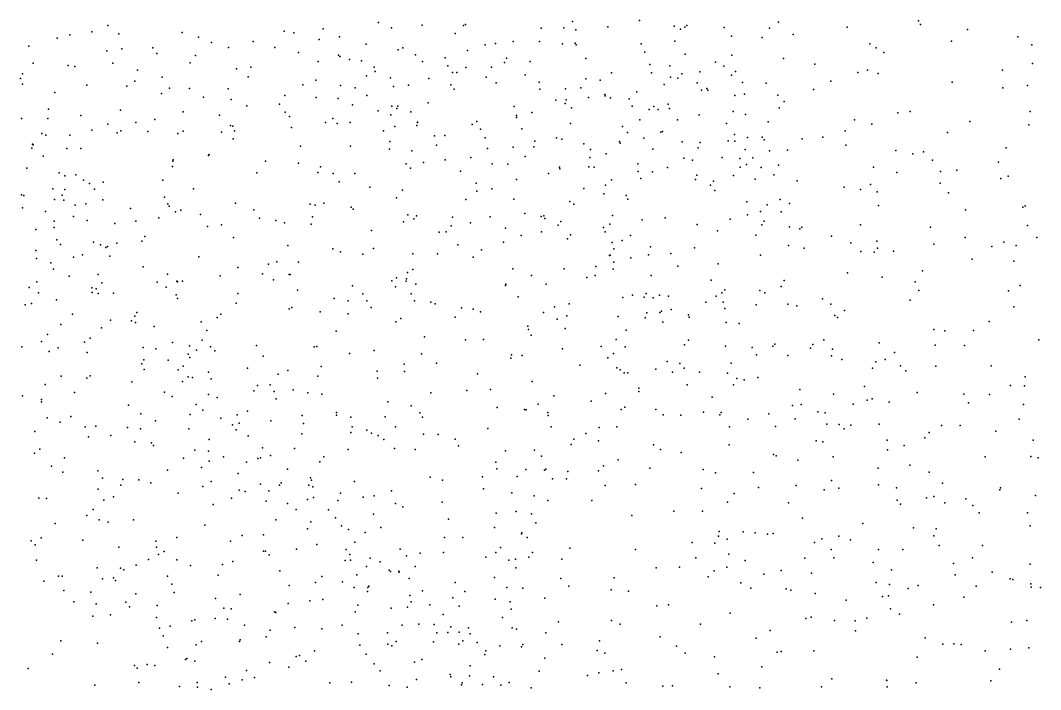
# Model space of a CAD drawing. Header units: metres. Extents: x -25 to 25, y -27.7 to 27.8.
# Drawn here: x -0.19 to 2.451, y 15.623 to 17.355 of the extents above; entities that cross this region are included whole.
import ezdxf

# ---------------------------------------------------------------- set-up
doc = ezdxf.new("R2010")
doc.units = ezdxf.units.M

msp = doc.modelspace()

# ---------------------------------------------------------------- linework, layer by layer
for p in [(1.2396, 17.3523, 9.2659), (1.4124, 17.3554, 3.1558), (2.1353, 17.354, 13.0928), (-0.0052, 17.3256, 0.7323), (0.0364, 17.3424, -10.7358), (0.4926, 17.3277, -13.8007), (0.5936, 17.3336, 11.4173), (0.7369, 17.3503, 10.542), (0.7706, 17.3364, 5.7348), (0.8501, 17.3429, -11.0757), (0.9572, 17.3419, -11.3744), (0.9625, 17.3451, -17.6692), (1.1579, 17.335, -21.8609), (1.2169, 17.3363, -17.4649), (1.2475, 17.3313, 17.4035), (1.3303, 17.339, -13.3443), (1.5026, 17.3402, 2.0663), (1.5187, 17.3324, 9.9648), (1.53, 17.3377, 10.4499), (1.5352, 17.3426, 12.569), (1.6315, 17.337, -12.6084), (1.7493, 17.3354, 16.018), (1.7721, 17.3506, 1.0228), (1.9504, 17.3377, 7.9071), (2.14, 17.3444, 7.0806), (2.2614, 17.3318, 3.5939), (-0.0947, 17.3096, 13.9208), (-0.0622, 17.3182, -13.9684), (0.065, 17.3203, -19.0748), (0.2291, 17.3239, 21.1232), (0.2709, 17.3123, 2.6852), (0.4122, 17.3006, -18.5414), (0.518, 17.3234, 17.6635), (0.5834, 17.3057, 11.132), (0.6357, 17.3129, 10.786), (0.9353, 17.3215, 17.5941), (1.0857, 17.3006, 1.8146), (1.154, 17.3011, 18.9734), (1.5039, 17.3013, 8.4205), (1.6512, 17.3142, 15.6668), (1.7303, 17.3113, -22.1151), (1.8109, 17.3188, 12.9125), (2.2202, 17.3018, -22.5543), (2.3917, 17.3133, -22.7728), (-0.1679, 17.2885, 13.6207), (0.0336, 17.2765, 14.4968), (0.0724, 17.2822, 14.8971), (0.153, 17.2847, 1.9144), (0.3051, 17.2985, 17.9047), (0.3485, 17.2853, 0.6617), (0.4686, 17.2851, 2.6827), (0.5296, 17.2724, 5.4894), (0.705, 17.2937, -10.8714), (0.7879, 17.2788, 15.1396), (0.8003, 17.2842, 18.5872), (0.9678, 17.2775, 18.7603), (1.0135, 17.292, 10.5212), (1.0398, 17.2958, 6.4603), (1.2133, 17.2951, 19.7708), (1.2464, 17.2963, 3.0201), (1.2485, 17.2922, 1.8965), (1.4173, 17.2949, 6.8909), (1.4265, 17.2733, 9.7725), (2.009, 17.2947, 3.4548), (2.0257, 17.2842, 1.2952), (2.0448, 17.2722, 1.7221), (2.4279, 17.2921, 3.6785), (0.1632, 17.2694, -13.9836), (0.2629, 17.2649, 14.9269), (0.5808, 17.2488, 0.7632), (0.6335, 17.2657, 15.058), (0.637, 17.2618, -18.027), (0.6617, 17.2542, 5.5804), (0.6932, 17.251, 1.7159), (0.8328, 17.2667, 11.922), (0.8507, 17.2493, 1.6353), (0.9098, 17.2585, 1.0069), (1.0633, 17.2466, -11.1043), (1.068, 17.2579, 15.2634), (1.13, 17.2493, 1.1518), (1.274, 17.2567, 12.2861), (1.5308, 17.2677, -13.1155), (1.6095, 17.2475, -12.8469), (1.6517, 17.2658, 1.9843), (1.7858, 17.2571, 3.3), (-0.1571, 17.2448, -14.148), (-0.0666, 17.2386, 0.8829), (-0.0495, 17.2358, -21.0101), (0.0493, 17.2448, 5.368), (0.1127, 17.2267, 0.7683), (0.2497, 17.2456, 5.3971), (0.369, 17.2297, -13.9448), (0.4061, 17.2347, 1.8265), (0.7261, 17.2344, 2.7175), (0.7288, 17.2228, 20.8961), (0.9165, 17.2374, -21.6024), (0.9287, 17.2204, 2.7738), (0.94, 17.2209, 6.3118), (0.9628, 17.2335, -13.6669), (1.0298, 17.2341, 12.1025), (1.3405, 17.2201, 8.6697), (1.4394, 17.2411, 1.1192), (1.4437, 17.2197, 12.4234), (1.4916, 17.2382, -16.9097), (1.5685, 17.2221, 8.2076), (1.6312, 17.2367, 10.136), (1.6613, 17.2231, 12.7275), (1.8664, 17.2421, 1.2099), (1.9779, 17.2203, 1.5852), (2.0028, 17.2268, 7.7874), (2.3527, 17.2264, 7.7106), (2.4297, 17.2437, 13.1926), (-0.19, 17.205, 2.7894), (-0.1849, 17.2174, -19.4317), (0.1065, 17.198, 14.6228), (0.177, 17.2082, -18.9134), (0.3996, 17.209, -18.7403), (0.575, 17.2005, 18.3438), (0.7059, 17.2121, 10.9321), (0.7681, 17.2071, 0.9739), (0.8674, 17.2051, 6.1399), (1.0157, 17.2086, 1.2576), (1.0416, 17.1939, 10.668), (1.1171, 17.2143, 6.6163), (1.1526, 17.1952, 2.7639), (1.2735, 17.2043, 19.6138), (1.3106, 17.2008, 9.5476), (1.4926, 17.2086, 1.8739), (1.5118, 17.2056, 3.0254), (1.5222, 17.2175, -12.04), (1.5616, 17.1941, 16.6602), (1.6512, 17.214, 10.3457), (1.6795, 17.1947, 8.0034), (1.9081, 17.1984, 12.9935), (2.0307, 17.2177, 7.1646), (2.2223, 17.1957, 7.1397), (-0.1842, 17.1902, 21.4454), (-0.1011, 17.1687, 1.6508), (-0.0183, 17.1879, -14.3209), (0.0858, 17.1852, 21.3053), (0.1963, 17.1802, 1.7893), (0.2477, 17.1789, -14.2766), (0.3482, 17.1786, 0.7916), (0.541, 17.1885, 1.7132), (0.6385, 17.1868, 17.4806), (0.6765, 17.1812, 18.4656), (0.7755, 17.1845, 11.7123), (0.8148, 17.1875, 10.8131), (0.9244, 17.1889, 20.6921), (0.9331, 17.1773, 17.4323), (1.1549, 17.1775, 1.4606), (1.2213, 17.1779, 10.6677), (1.2604, 17.1809, 9.4019), (1.4059, 17.1708, -11.7443), (1.4762, 17.1893, 16.8002), (1.5732, 17.1745, 12.5766), (1.5874, 17.1788, 15.5345), (1.5892, 17.1745, 1.216), (1.7408, 17.1928, 3.1601), (1.8635, 17.1767, 1.7399), (2.3529, 17.1809, -16.6312), (2.417, 17.1867, -22.9988), (0.1752, 17.166, 17.899), (0.2839, 17.1567, 17.544), (0.3559, 17.1508, 14.6571), (0.4945, 17.1614, 14.7555), (0.5755, 17.1556, 21.0671), (0.633, 17.1536, -21.3026), (0.7064, 17.1608, 1.5442), (0.8655, 17.1419, 18.6915), (1.1965, 17.149, 20.0032), (1.2224, 17.1494, -13.6546), (1.2809, 17.1558, 19.3521), (1.3227, 17.1634, 2.6472), (1.3239, 17.1605, 1.6751), (1.338, 17.1553, 16.965), (1.3862, 17.1528, 6.945), (1.6593, 17.1613, 7.1117), (1.6845, 17.1646, 16.3784), (1.7706, 17.1622, 15.8912), (1.7872, 17.1457, -16.6271), (-0.1169, 17.1256, 1.4715), (0.069, 17.1227, 0.981), (0.2311, 17.1187, 21.2576), (0.3964, 17.1341, 21.1746), (0.4807, 17.1382, -14.3703), (0.495, 17.1177, -14.6447), (0.6701, 17.1372, 14.8621), (0.7365, 17.1216, 1.3135), (0.7711, 17.1336, 11.088), (0.7842, 17.1273, 17.4025), (0.7872, 17.133, 5.7714), (0.8203, 17.1183, -13.7975), (1.0886, 17.1327, -17.4303), (1.1341, 17.1173, 20.3238), (1.2199, 17.1399, -17.1081), (1.2363, 17.1294, 9.0644), (1.3939, 17.133, 1.3556), (1.4378, 17.1246, -11.5264), (1.4499, 17.1329, 10.6534), (1.4613, 17.1246, 8.301), (1.4873, 17.1388, -22.2536), (1.4906, 17.1272, 1.7144), (1.6549, 17.1196, -11.7202), (1.7742, 17.1294, 16.057), (2.0816, 17.1159, 3.2719), (2.1131, 17.1194, 13.1277), (2.4243, 17.1194, 3.4986), (-0.1874, 17.1017, 10.4382), (-0.1189, 17.1018, -14.4911), (-0.0334, 17.1093, 5.318), (0.1091, 17.0912, -14.686), (0.1581, 17.0991, 5.3482), (0.3252, 17.1104, 2.6227), (0.5067, 17.1066, 17.3922), (0.5994, 17.0912, 1.1272), (0.619, 17.1017, -18.4334), (0.6298, 17.0884, 14.6997), (0.664, 17.0913, -18.2208), (0.7686, 17.1107, 11.3738), (0.8376, 17.0911, -14.5904), (0.8381, 17.092, -22.0131), (0.9914, 17.0935, 15.1277), (1.0942, 17.1044, 10.8104), (1.0945, 17.1089, -22.1945), (1.2342, 17.0881, -13.9036), (1.4136, 17.0978, -13.7481), (1.5112, 17.0984, 1.5085), (1.5674, 17.111, 2.6147), (1.6381, 17.0881, 10.0918), (1.6872, 17.1114, -11.9508), (1.7455, 17.0932, 2.895), (1.9689, 17.0982, 3.166), (2.2679, 17.0937, 3.3598), (-0.1341, 17.0628, 13.4886), (-0.0055, 17.0714, 13.9312), (0.036, 17.087, 1.526), (0.0607, 17.064, 14.1121), (0.0696, 17.0692, 17.7896), (0.1402, 17.0677, 18.043), (0.2174, 17.0624, 1.0873), (0.2315, 17.0683, -21.1603), (0.3308, 17.0657, -10.6246), (0.3537, 17.0833, 0.9916), (0.3599, 17.0813, 14.515), (0.3642, 17.0695, -14.8394), (0.512, 17.078, 1.4087), (0.7503, 17.0694, -21.8119), (0.7791, 17.0808, -14.8228), (0.836, 17.0832, 14.9602), (0.9796, 17.0858, 2.5699), (1.0009, 17.0742, 17.2098), (1.1083, 17.0751, -14.4968), (1.3683, 17.081, -14.6367), (1.3814, 17.0654, -11.1581), (1.4683, 17.0664, 12.3618), (1.4726, 17.0675, 9.8454), (1.9449, 17.0696, 7.693), (2.0144, 17.0865, -16.5462), (2.2096, 17.065, 7.2366), (2.4202, 17.085, 7.0852), (-0.1584, 17.0352, 21.4903), (-0.1239, 17.0584, 2.7103), (-0.0618, 17.058, 13.7848), (0.3608, 17.0488, 1.2352), (0.7666, 17.0423, 14.7655), (0.8819, 17.0568, 11.681), (0.9091, 17.0571, -14.2071), (1.0135, 17.0515, 20.6952), (1.1414, 17.0428, 6.7386), (1.1979, 17.0511, -14.3024), (1.212, 17.0483, 15.2659), (1.2683, 17.0363, 8.8847), (1.3612, 17.0415, 2.408), (1.3623, 17.0377, 16.8106), (1.4237, 17.0504, -14.0586), (1.5227, 17.0409, 8.062), (1.5693, 17.0397, -13.5961), (1.6418, 17.0435, 10.4919), (1.6584, 17.06, -11.3515), (1.6595, 17.0425, 12.684), (1.6925, 17.052, -12.319), (1.7303, 17.0533, 2.7202), (1.7355, 17.0459, 15.7315), (1.8341, 17.0484, -12.1018), (1.8874, 17.0535, -11.3825), (-0.1607, 17.0246, 10.0985), (-0.1567, 17.033, 10.5981), (-0.0699, 17.0238, -19.1453), (-0.0333, 17.0237, -21.2138), (0.2985, 17.0085, 14.3522), (0.5353, 17.0298, 5.3705), (0.6643, 17.0298, 2.596), (0.7652, 17.0223, 5.5934), (0.8235, 17.0175, 2.541), (0.8868, 17.0322, 6.3169), (1.0192, 17.0241, 6.5593), (1.0852, 17.0276, -15.0718), (1.1394, 17.0279, -10.7919), (1.2855, 17.0214, 10.8531), (1.326, 17.0104, 8.6459), (1.4472, 17.0219, -14.978), (1.5648, 17.0252, 16.5646), (1.6858, 17.021, -22.3208), (1.7495, 17.0179, 12.8071), (1.7961, 17.0199, 7.7484), (1.9472, 17.0322, 13.0237), (2.0762, 17.0185, 7.6005), (2.1201, 17.0096, -11.812), (2.148, 17.0152, 3.1718), (2.362, 17.0259, 7.5912), (-0.1313, 17.004, 11.8731), (0.2046, 16.9909, -24.896), (0.2053, 16.9946, -24.6166), (0.297, 17.0061, 17.3455), (0.4446, 16.9913, 2.6056), (0.5299, 16.9856, 14.3818), (0.8084, 16.9845, 18.7034), (0.8532, 16.9879, 17.1635), (0.9093, 16.9947, 11.4415), (0.9764, 17.0002, 11.1585), (1.0311, 16.9837, 18.9508), (1.0719, 16.9831, 11.8673), (1.1165, 17.0029, 2.3826), (1.2844, 17.0001, 19.9061), (1.4083, 16.9845, 9.6737), (1.5276, 16.9987, 2.3726), (1.55, 16.994, -14.289), (1.6271, 17.0003, 7.2041), (1.672, 16.9979, -14.6877), (1.6893, 16.9824, 16.338), (1.7061, 17, 10.3542), (2.1708, 16.9938, -11.5233), (2.342, 16.9881, -23.1169), (-0.1733, 16.9733, 11.2792), (-0.0895, 16.9605, -24.8949), (-0.0465, 16.9558, 17.8646), (0.2035, 16.9775, 21.3139), (0.4219, 16.961, -18.7647), (0.5799, 16.9618, -18.0395), (0.5866, 16.9761, 17.2173), (0.6195, 16.959, 18.5137), (0.676, 16.9593, -15.2536), (0.8198, 16.9729, 6.1215), (0.9491, 16.965, 20.8315), (1.1773, 16.9595, 20.3828), (1.2054, 16.9755, 12.0056), (1.2067, 16.9709, 19.2704), (1.2814, 16.9764, 9.308), (1.295, 16.9757, 19.6764), (1.4093, 16.9642, 8.2994), (1.4465, 16.9632, 10.7904), (1.4848, 16.9748, 15.4265), (1.6731, 16.9756, -13.8959), (1.7277, 16.9744, 2.4849), (1.7605, 16.9556, 15.8846), (1.7727, 16.9803, -11.1567), (2.0183, 16.9754, -11.0576), (2.0791, 16.9616, 13.1261), (2.1917, 16.9643, -22.9534), (2.2338, 16.9677, -10.9098), (-0.0746, 16.9533, 10.3924), (-0.0267, 16.942, 11.7445), (-0.0107, 16.9332, 11.5901), (0.0241, 16.9368, 18.097), (0.1788, 16.9422, -15.0407), (0.6352, 16.9371, -17.6675), (0.9895, 16.9337, 11.5759), (1.0944, 16.9435, -17.052), (1.3245, 16.9292, -10.8442), (1.3405, 16.9425, 2.2684), (1.4163, 16.9465, -22.3699), (1.5574, 16.9436, -16.5864), (1.5611, 16.9549, 10.6695), (1.5965, 16.9291, -13.1508), (1.6045, 16.9392, 15.5596), (1.656, 16.9535, -12.6015), (1.7117, 16.9441, -14.4741), (1.8204, 16.9402, 7.314), (2.0105, 16.9309, -12.1849), (2.1907, 16.9338, 7.3486), (2.3479, 16.9462, -16.4947), (2.3669, 16.9522, 13.2553), (-0.1872, 16.904, 13.2013), (-0.1061, 16.9196, -24.5096), (-0.0822, 16.9029, 5.188), (-0.075, 16.9178, 17.6192), (0.0021, 16.9185, 2.6657), (0.2581, 16.9193, 18.2546), (0.7144, 16.924, -22.2102), (0.7993, 16.9156, 14.4767), (0.9919, 16.9136, -17.2819), (1.0305, 16.9197, 15.0416), (1.2689, 16.9204, 16.8564), (1.3203, 16.9068, 6.9749), (1.3783, 16.9024, 16.7388), (1.6074, 16.9154, -11.039), (1.9429, 16.9235, 2.704), (1.9852, 16.9175, -10.8022), (2.0278, 16.9114, 2.854), (2.2125, 16.909, -10.6281), (-0.1811, 16.9021, 12.1046), (-0.102, 16.8916, 10.7143), (-0.0779, 16.8897, 13.7146), (-0.0481, 16.877, -10.2601), (-0.0204, 16.8806, 11.9309), (0.0233, 16.8905, 17.3885), (0.1829, 16.8975, -25.0895), (0.1918, 16.8803, -24.3613), (0.367, 16.8825, 17.2024), (0.5605, 16.8794, 5.3008), (0.5733, 16.8771, 21.1783), (0.5959, 16.8823, 2.5245), (0.7833, 16.8959, 2.4357), (0.9634, 16.8917, -22.3846), (1.087, 16.8926, 2.2483), (1.2326, 16.8866, 11.0813), (1.2423, 16.8799, 19.4298), (1.3823, 16.8926, 10.9213), (1.6905, 16.8854, 10.5412), (1.7433, 16.8777, 16.1043), (1.7767, 16.8921, -16.4775), (1.8014, 16.8815, -12.4389), (2.0316, 16.8766, 7.5141), (-0.1848, 16.8706, 21.5177), (-0.1247, 16.8611, 13.4439), (0.0947, 16.8681, 5.2253), (0.1955, 16.8743, -15.2646), (0.2119, 16.8602, 17.2538), (0.2256, 16.8639, -10.2671), (0.2765, 16.8527, -17.668), (0.4147, 16.865, 14.2188), (0.6664, 16.8719, -10.4423), (0.6712, 16.8671, 14.3029), (0.8127, 16.8525, 18.7916), (0.8357, 16.8498, -23.4452), (1.1156, 16.8552, 11.4369), (1.1646, 16.8498, -23.6267), (1.3431, 16.8507, 15.3323), (1.6923, 16.8522, 15.739), (1.7261, 16.8603, 12.6914), (1.7798, 16.8599, -14.1131), (2.2567, 16.8652, 7.535), (2.4049, 16.8717, -11.477), (2.4107, 16.8755, 7.2294), (-0.1027, 16.8361, 18.1048), (-0.0529, 16.8481, 11.2465), (-0.0173, 16.8373, 13.8528), (0.0542, 16.8298, -9.9111), (0.1089, 16.8353, -21.2772), (0.1686, 16.8447, 14.1148), (0.3304, 16.8259, 5.2403), (0.4289, 16.8438, -10.3573), (0.4713, 16.8376, -17.4297), (0.4935, 16.8318, -24.991), (0.5629, 16.8279, -24.5276), (0.5658, 16.8471, -15.5435), (0.8015, 16.8338, 21.0171), (0.8281, 16.8419, 6.215), (0.9248, 16.8238, -15.5133), (0.9283, 16.8457, 17.0198), (0.9749, 16.8317, 14.6448), (1.026, 16.8473, 14.8504), (1.1581, 16.8481, 20.515), (1.1672, 16.8429, 11.7046), (1.2023, 16.8255, 2.1315), (1.2094, 16.8348, 11.2361), (1.336, 16.8279, 9.2847), (1.4196, 16.8392, 9.5887), (1.4793, 16.8447, 12.1489), (1.5619, 16.8267, 9.8891), (1.6472, 16.841, 12.4431), (1.7295, 16.8258, -13.3931), (1.7351, 16.8353, -10.6975), (1.9851, 16.8259, 2.5207), (2.4171, 16.8244, -10.4906), (-0.1503, 16.8138, 9.8807), (-0.1024, 16.8196, 11.0641), (0.2944, 16.8216, -18.0504), (0.7187, 16.8112, 5.3333), (0.8939, 16.8074, 6.3751), (0.9125, 16.808, -10.4901), (1.0662, 16.818, 16.9349), (1.1064, 16.7984, -23.9252), (1.1586, 16.8079, 19.2753), (1.2341, 16.7999, -16.7896), (1.3193, 16.8197, 20.0975), (1.3241, 16.808, 8.6763), (1.3893, 16.7984, 9.4383), (1.6147, 16.8107, 16.3691), (1.7142, 16.7997, 7.3395), (1.8011, 16.8214, -15.1479), (1.8277, 16.816, 12.8313), (1.8328, 16.8201, 7.4657), (2.1657, 16.82, 2.7976), (-0.0956, 16.7877, -15.2348), (-0.0859, 16.7754, -25.2182), (-0.0006, 16.7812, 10.6109), (0.0177, 16.7745, 21.413), (0.0597, 16.7788, 13.9991), (0.1247, 16.7839, 11.6652), (0.1325, 16.7962, 18.3103), (0.3619, 16.7937, -10.0458), (0.5021, 16.7724, -24.2903), (0.9423, 16.7748, 18.9929), (1.0602, 16.7811, 19.1197), (1.226, 16.7898, 6.9027), (1.3415, 16.7809, 9.0263), (1.3675, 16.7854, 11.9314), (1.7984, 16.7729, 2.2489), (1.9094, 16.7967, -10.4664), (1.9594, 16.7794, 2.3393), (2.0267, 16.7839, -14.8758), (2.175, 16.7759, -10.3438), (2.2556, 16.7935, 2.6714), (2.3557, 16.7814, 2.3611), (2.3877, 16.7725, -11.9599), (2.4415, 16.793, -11.7501), (-0.1502, 16.7596, 12.2203), (-0.029, 16.7488, 10.8498), (0.0314, 16.7679, 10.4458), (0.0351, 16.7702, 5.1202), (0.0414, 16.7452, 10.2652), (0.6186, 16.7637, -23.7183), (0.639, 16.7567, -18.5519), (0.6962, 16.7499, 18.7588), (0.7242, 16.765, -17.2287), (0.8257, 16.7515, 2.2518), (0.89, 16.7515, 14.3595), (1.0039, 16.7615, 6.5808), (1.3349, 16.7468, 11.1625), (1.3366, 16.7478, -23.4113), (1.346, 16.7637, 19.9462), (1.436, 16.7489, -10.6787), (1.441, 16.7691, 2.0899), (1.4937, 16.7516, 16.5406), (1.5549, 16.7663, 15.5818), (1.7257, 16.7474, 10.0496), (1.8388, 16.7657, 10.299), (1.9855, 16.7576, 13.0073), (2.02, 16.7551, -22.679), (2.0284, 16.7656, -14.6556), (2.0702, 16.7583, -12.3955), (2.3245, 16.7702, 13.2539), (-0.148, 16.7388, 2.8056), (-0.1108, 16.7282, 17.2612), (-0.0525, 16.7428, -9.691), (0.1282, 16.7178, 11.391), (0.2721, 16.7431, 21.2823), (0.4526, 16.7244, -21.2499), (0.4734, 16.7308, -21.9946), (0.5303, 16.7292, -21.6255), (0.9821, 16.7426, 14.4972), (1.2993, 16.7184, 20.2145), (1.3461, 16.7298, 19.7435), (1.3902, 16.7406, 8.1504), (1.512, 16.7189, 7.8921), (1.6164, 16.7249, 12.1969), (2.2742, 16.7376, -16.4435), (2.3819, 16.7322, 2.1123), (-0.104, 16.7114, 13.6895), (-0.0638, 16.6934, -24.194), (0.0117, 16.6977, -17.9959), (0.1908, 16.6986, -17.3312), (0.3275, 16.6946, 18.5041), (0.373, 16.716, -15.6835), (0.4368, 16.6996, 2.524), (0.5056, 16.6975, -24.0743), (0.5087, 16.6974, 5.1496), (0.812, 16.7028, -23.1316), (0.8255, 16.7104, 5.4103), (1.085, 16.712, 14.7517), (1.1331, 16.6949, 6.7822), (1.2173, 16.7124, -23.1717), (1.2983, 16.6952, 15.3542), (1.3441, 16.7118, 8.3001), (1.443, 16.695, -23.6694), (1.9514, 16.7023, -13.8236), (2.1454, 16.7075, 13.1395), (-0.1478, 16.6784, 13.3985), (0.0206, 16.676, 11.0321), (0.1638, 16.6777, 18.4607), (0.2147, 16.6807, 2.6412), (0.2169, 16.6789, 17.1006), (0.2292, 16.6806, -24.1277), (0.4656, 16.6836, -18.4411), (0.6694, 16.6683, 21.1063), (0.7719, 16.6811, -10.3071), (0.7812, 16.6657, -24.7046), (0.7835, 16.6886, -24.3558), (0.8083, 16.68, 5.9054), (0.8092, 16.6864, 14.2271), (0.8339, 16.6726, 20.9712), (1.0662, 16.6693, 16.8938), (1.0664, 16.6727, 2.0304), (1.1712, 16.6729, 20.4951), (1.276, 16.6898, 19.4822), (1.5986, 16.6828, 16.2647), (1.7794, 16.6666, 2.1141), (1.7868, 16.6819, -16.4455), (2.0405, 16.6905, -16.4201), (2.1266, 16.679, 2.141), (2.3978, 16.6689, 7.3203), (-0.1672, 16.6639, 9.6498), (-0.1433, 16.65, 21.4666), (-0.0048, 16.6631, -21.3604), (-0.0042, 16.6508, 17.1129), (0.006, 16.6606, 12.1279), (0.0117, 16.6487, 9.8744), (0.0511, 16.6497, 10.759), (0.1871, 16.6645, 11.8083), (0.2133, 16.6454, 14.0331), (0.3725, 16.6485, -9.721), (0.527, 16.657, 18.6939), (0.6962, 16.648, -22.4064), (0.8214, 16.6477, 5.7323), (1.0985, 16.6396, -16.9063), (1.3942, 16.6439, -22.5192), (1.4244, 16.6386, -23.23), (1.4303, 16.6481, 8.0196), (1.4646, 16.6442, -16.5909), (1.488, 16.6412, 7.1922), (1.6111, 16.6417, -15.4916), (1.626, 16.6506, 16.0953), (1.6333, 16.6576, 15.9389), (1.7244, 16.6563, 7.6415), (1.7369, 16.6504, 10.7224), (2.1355, 16.6561, -23.0169), (2.368, 16.6556, 1.9687), (-0.1776, 16.6189, -15.5083), (-0.1613, 16.6225, -18.2282), (-0.0962, 16.6318, 18.4449), (0.2171, 16.6359, 11.554), (0.3683, 16.6231, -17.0743), (0.513, 16.6119, -23.258), (0.622, 16.6357, 2.3303), (0.6587, 16.6291, -9.9247), (0.7068, 16.6291, 14.1202), (0.7182, 16.6126, 5.1338), (0.8303, 16.6295, -15.7932), (0.8721, 16.626, 6.2908), (0.8841, 16.6214, 19.0389), (1.1922, 16.6138, -24.2585), (1.2303, 16.6214, 6.9173), (1.3696, 16.638, 8.7806), (1.4477, 16.6372, 1.9857), (1.584, 16.6262, 7.7907), (1.6295, 16.6264, 9.8114), (1.7143, 16.6188, -12.87), (1.797, 16.6212, 12.4756), (1.8198, 16.6166, 10.0727), (1.8861, 16.6345, 10.2153), (1.9083, 16.6212, 12.8407), (2.1134, 16.6314, -10.1911), (2.3815, 16.6139, 13.2494), (-0.0551, 16.5952, 13.8511), (0.1064, 16.5897, 10.5765), (0.1112, 16.5989, 11.1658), (0.319, 16.5861, 5.0129), (0.3286, 16.595, -23.9181), (0.5057, 16.6085, 14.0429), (0.5863, 16.6013, -21.3825), (0.6582, 16.5961, -25.1067), (0.9357, 16.5873, 16.9296), (0.9515, 16.6117, 6.4582), (0.9822, 16.6075, -24.4647), (1.0012, 16.6007, 19.158), (1.1642, 16.5996, 14.9804), (1.2242, 16.5906, 20.3736), (1.3571, 16.5888, 19.8335), (1.4319, 16.5982, 11.3066), (1.4651, 16.5989, 15.604), (1.4694, 16.6031, 11.8345), (1.495, 16.6073, 9.4838), (1.5399, 16.5928, 11.07), (1.5415, 16.5874, 15.7581), (1.6333, 16.6095, 2.0085), (1.918, 16.5918, 2.0525), (1.9255, 16.5861, 10.5484), (1.9432, 16.6041, -12.6063), (-0.0852, 16.5684, 12.2826), (0.0199, 16.5598, -18.8969), (0.0431, 16.5791, -9.4423), (0.0974, 16.5774, 9.9997), (0.1081, 16.5731, 10.1672), (0.1564, 16.5626, 9.6665), (0.2776, 16.5749, 21.2561), (0.7822, 16.5752, 2.1238), (0.7949, 16.5838, -16.9918), (1.1232, 16.5635, 19.2964), (1.1992, 16.5821, 15.1837), (1.4273, 16.5852, 8.9804), (1.4733, 16.5746, 9.2455), (1.6368, 16.5732, 12.0283), (1.6707, 16.5707, -22.5111), (2.3177, 16.5758, -14.7679), (-0.1202, 16.5419, 17.0185), (0.2928, 16.5529, -18.5198), (0.6272, 16.5509, 18.873), (0.8565, 16.5367, -9.7963), (1.1254, 16.5552, -22.922), (1.1323, 16.5406, 14.6153), (1.2205, 16.5581, 1.9177), (1.3784, 16.5536, 8.1627), (2.1745, 16.5551, -12.4882), (2.2034, 16.5519, -14.4859), (2.2769, 16.5525, -15.1513), (-0.1862, 16.5103, 3.0172), (-0.1352, 16.5241, 13.6656), (-0.0922, 16.5081, -18.4478), (-0.0238, 16.5229, 4.7223), (-0.0092, 16.5326, -17.2234), (0.1274, 16.5085, 12.0477), (0.2041, 16.5216, 9.4142), (0.2477, 16.5131, 11.7826), (0.2803, 16.5278, 18.6679), (0.3017, 16.5103, 16.9936), (0.4214, 16.514, 18.7578), (0.5708, 16.5103, -9.6247), (0.5773, 16.5109, 16.9733), (0.9626, 16.5286, 14.2792), (1.0087, 16.5292, 1.9482), (1.3135, 16.511, 20.1215), (1.3522, 16.5296, 16.5666), (1.3753, 16.5105, 7.0726), (1.5293, 16.5158, 15.998), (1.5398, 16.5274, -23.9623), (1.6356, 16.5121, -10.1958), (1.7044, 16.5088, 7.6858), (1.7575, 16.5117, 7.4173), (1.7634, 16.5172, 12.1558), (1.8555, 16.5068, 12.3492), (1.8616, 16.5168, 10.739), (1.89, 16.5289, -22.5975), (2.0327, 16.5205, 10.3588), (2.1781, 16.5148, 13.093), (2.2544, 16.5137, 1.8463), (2.4464, 16.5285, -16.5051), (-0.1157, 16.4983, -24.0775), (-0.0172, 16.496, 9.2514), (0.1604, 16.5054, 10.4007), (0.2445, 16.4915, 9.7852), (0.2487, 16.4828, 11.3021), (0.2659, 16.5014, -15.8793), (0.313, 16.4997, 9.5451), (0.4382, 16.4864, 4.9192), (0.6622, 16.4929, 21.059), (0.7256, 16.5006, -15.9697), (0.8484, 16.4922, 5.4372), (1.0798, 16.4813, -22.6406), (1.0814, 16.4898, -9.7806), (1.1088, 16.4879, 20.5619), (1.213, 16.5053, -10.1239), (1.3303, 16.4815, -16.6966), (1.345, 16.4932, 15.5516), (1.7153, 16.4893, 10.9688), (1.7966, 16.4881, -13.1628), (1.9098, 16.4874, 12.5832), (1.9119, 16.5042, -16.4475), (2.0731, 16.496, 1.9159), (0.124, 16.4668, -18.6701), (0.1292, 16.4769, 2.7392), (0.1921, 16.4758, 10.7136), (0.2314, 16.4601, -23.7794), (0.3983, 16.455, 21.183), (0.5887, 16.4596, -16.8515), (0.8032, 16.4654, 5.1159), (0.8872, 16.4682, -22.8467), (1.2583, 16.4629, 19.5164), (1.354, 16.4564, -9.8781), (1.4846, 16.472, 16.1501), (1.5174, 16.4672, 11.5702), (1.5283, 16.4554, 7.2068), (1.6496, 16.4685, -15.6322), (1.9368, 16.4773, 7.528), (2.0155, 16.4551, -22.781), (2.0242, 16.4718, -10.0628), (2.049, 16.478, 10.541), (2.0886, 16.4609, -13.9822), (2.1798, 16.4606, -15.3755), (2.3231, 16.4615, 7.4362), (-0.0849, 16.4347, 4.4085), (-0.0184, 16.4291, 18.6221), (-0.0096, 16.4355, 2.8951), (0.1308, 16.4517, 16.9519), (0.218, 16.4509, 10.9595), (0.2447, 16.4326, 11.1564), (0.2555, 16.4309, -9.3231), (0.2973, 16.4446, 4.7956), (0.3037, 16.4278, 9.2517), (0.4777, 16.4395, -22.2168), (0.502, 16.4487, -21.5741), (0.5801, 16.4341, 2.232), (0.7339, 16.4474, 14.0686), (0.7341, 16.4295, -9.5138), (0.8041, 16.4468, 5.8575), (0.9935, 16.4406, 6.4908), (1.3626, 16.451, 8.4288), (1.3726, 16.4433, 1.855), (1.3827, 16.4427, -22.6653), (1.4548, 16.4523, -22.9307), (1.4981, 16.4444, -24.1818), (1.5678, 16.4445, 11.304), (1.6404, 16.4419, 11.1338), (1.6648, 16.428, -23.1308), (1.7189, 16.4313, 9.7677), (2.1019, 16.4481, 12.9615), (2.411, 16.4326, -14.5984), (-0.1255, 16.4129, -25.5041), (0.0987, 16.4202, 4.6153), (0.2298, 16.4206, 10.5104), (0.4239, 16.4106, -21.8481), (0.4569, 16.4122, 18.8727), (1.1346, 16.4208, -24.7012), (1.4112, 16.4033, 8.6545), (1.5361, 16.4124, 1.8723), (1.6558, 16.4124, 9.6052), (1.6838, 16.4249, 7.308), (1.9951, 16.4076, 10.7754), (2.3728, 16.4107, 7.5738), (2.4092, 16.4096, 1.6405), (-0.1846, 16.3832, 4.0499), (-0.0497, 16.392, -9.1448), (0.1826, 16.393, 18.7466), (0.2031, 16.382, 11.9698), (0.297, 16.3866, 11.585), (0.3194, 16.3792, 2.5529), (0.4139, 16.3964, 9.3625), (0.4668, 16.3947, 16.9408), (0.4717, 16.3762, 9.6756), (0.5161, 16.3993, -23.0302), (0.5545, 16.3915, 14.0005), (0.5906, 16.3875, -25.3396), (0.8721, 16.3911, 16.8773), (0.9659, 16.397, -9.4985), (1.0268, 16.3997, 19.2494), (1.191, 16.3836, 16.6611), (1.3249, 16.3898, 19.9422), (1.411, 16.3951, 8.1795), (1.6005, 16.3797, -22.7834), (1.8275, 16.4001, 9.895), (1.9147, 16.3877, -12.79), (2.0149, 16.3759, -15.5597), (2.1313, 16.3919, 7.503), (2.2526, 16.3881, 1.7089), (2.3185, 16.387, 13.1276), (-0.1356, 16.3678, 21.3792), (-0.1351, 16.374, 13.7895), (0.0901, 16.3596, -21.278), (0.2651, 16.3612, 10.3173), (0.7609, 16.3678, 20.9406), (0.822, 16.3577, 19.1209), (1.0445, 16.3532, 1.8498), (1.1147, 16.3485, -15.9825), (1.1501, 16.3623, 20.4061), (1.2874, 16.3701, 16.524), (1.3654, 16.3483, 15.9245), (1.3751, 16.354, 7.0385), (1.4551, 16.348, -15.7623), (1.8089, 16.3586, 11.0165), (1.831, 16.3612, 11.9953), (1.9662, 16.3617, -13.3576), (2.0019, 16.3725, 1.8389), (2.0594, 16.3669, 10.1508), (2.2642, 16.3652, -12.5336), (2.4064, 16.361, 7.2467), (-0.1206, 16.3264, 3.1766), (-0.0596, 16.3302, 4.25), (0.1214, 16.3372, -15.945), (0.2495, 16.3348, -23.4192), (0.2826, 16.3467, 11.7564), (0.3289, 16.3258, 10.148), (0.3711, 16.3343, 9.9961), (0.3979, 16.3439, 4.711), (0.5391, 16.3326, 21.0724), (0.6282, 16.3402, -21.3664), (0.6282, 16.3334, 4.8343), (0.6653, 16.3287, 2.099), (0.7547, 16.3288, 4.923), (0.8436, 16.3392, 6.1423), (0.8505, 16.3286, 20.8179), (1.1191, 16.347, 14.495), (1.1755, 16.3407, 19.4586), (1.1762, 16.333, 14.8573), (1.4738, 16.3341, -24.3619), (1.5194, 16.3332, 7.9792), (1.5782, 16.3415, 9.2152), (1.621, 16.3341, 11.5474), (1.6241, 16.34, 9.3744), (1.6934, 16.3233, 11.7255), (1.7474, 16.337, -9.986), (1.816, 16.3239, -16.5144), (1.8744, 16.3423, -23.45), (1.8933, 16.3399, -22.91), (2.3952, 16.3232, -15.3188), (-0.0868, 16.3152, 12.3446), (-0.0224, 16.3031, -16.958), (0.0049, 16.3049, 13.9209), (0.0873, 16.3012, 16.8665), (0.1208, 16.2979, 4.4609), (0.1601, 16.3191, 2.7684), (0.2461, 16.2983, 9.0708), (0.3593, 16.3085, -9.1518), (0.3685, 16.2955, 11.1769), (0.3763, 16.3128, 9.1743), (0.4585, 16.3191, -16.1326), (0.5431, 16.3121, 9.5495), (0.6691, 16.3036, -22.5588), (0.7071, 16.2951, -16.722), (0.7812, 16.3029, 5.764), (1.0197, 16.2987, 16.7367), (1.1843, 16.3036, 15.2949), (1.3081, 16.3019, 16.3355), (1.3542, 16.3036, -24.5568), (1.6455, 16.3037, 7.852), (1.7649, 16.3045, 7.75), (1.8972, 16.3101, 7.3808), (1.9294, 16.309, 7.6419), (1.9427, 16.298, 10.9494), (1.9596, 16.3074, 12.1058), (2.0329, 16.3105, 12.5837), (2.1943, 16.3067, 7.6275), (2.2429, 16.307, 10.4054), (-0.1529, 16.2915, 18.52), (-0.0141, 16.2772, -23.911), (0.0441, 16.2809, 12.2058), (0.299, 16.2704, 4.5768), (0.3993, 16.2799, 13.9793), (0.5385, 16.285, 2.2431), (0.6651, 16.289, 19.0336), (0.7188, 16.2872, -16.2245), (0.7364, 16.2812, 16.8537), (0.7506, 16.2708, 14.0609), (0.8538, 16.2847, 1.9359), (0.8914, 16.2833, 14.1687), (0.9358, 16.2712, 20.6609), (1.243, 16.2714, 20.0512), (1.2738, 16.2859, 19.8116), (2.1512, 16.2748, -13.6215), (2.1624, 16.2883, 12.8854), (2.3352, 16.2919, -10.016), (2.4316, 16.2688, -14.3484), (-0.1396, 16.2456, 3.8798), (0.1066, 16.2649, -16.7713), (0.1494, 16.262, 21.2244), (0.1547, 16.255, -25.5822), (0.2617, 16.2426, 2.6612), (0.4369, 16.2487, 10.9979), (0.5196, 16.2473, -21.034), (0.6583, 16.245, -9.1165), (0.7786, 16.2474, 5.5226), (0.8322, 16.2442, 5.1358), (0.9441, 16.2544, 6.3623), (1.1412, 16.243, 16.5727), (1.2357, 16.2574, 15.7086), (1.3064, 16.267, 16.045), (1.4491, 16.257, 8.4397), (1.4673, 16.2447, 8.6228), (1.6452, 16.2571, 1.8429), (1.8699, 16.2668, -23.8638), (1.8877, 16.2648, -13.0904), (2.0535, 16.2684, 12.2575), (2.055, 16.2439, -9.9556), (2.0976, 16.2553, 10.8537), (-0.1536, 16.2352, 16.7864), (-0.0757, 16.2232, -16.5108), (0.2323, 16.222, -16.2223), (0.2966, 16.2403, -16.6532), (0.3357, 16.2258, 16.8638), (0.4247, 16.2209, 2.3904), (0.4319, 16.2233, 18.9304), (0.4578, 16.2288, -22.1175), (0.5954, 16.2258, 9.4051), (1.066, 16.2415, 6.5977), (1.1588, 16.2274, 14.705), (1.3575, 16.2181, -15.9356), (1.5204, 16.2372, 8.8618), (1.7593, 16.2317, 9.6713), (1.7665, 16.2283, 11.2153), (1.8228, 16.217, 11.7954), (1.9138, 16.2259, 9.8934), (2.3075, 16.2255, -13.9477), (2.4258, 16.2264, 7.1489), (2.4443, 16.223, -12.3751), (-0.1097, 16.2015, 8.9488), (0.1907, 16.191, 8.9551), (0.2792, 16.1979, -8.8969), (0.2985, 16.2142, -23.1852), (0.3954, 16.2122, 10.3173), (0.5012, 16.1935, -21.7422), (0.5848, 16.213, 9.7696), (1.0404, 16.2117, 19.3673), (1.0433, 16.1944, 20.4546), (1.1186, 16.1929, 14.5217), (1.167, 16.1908, 15.4451), (1.1705, 16.1937, 14.9298), (1.3068, 16.1894, -16.61), (1.3193, 16.2021, -24.8585), (1.4396, 16.1967, 1.7988), (1.5776, 16.1928, 9.0226), (2.0305, 16.1963, 7.7265), (2.1123, 16.2038, 12.4483), (-0.0804, 16.1858, -15.9689), (0.0101, 16.1893, -16.2077), (0.0225, 16.1702, 4.1961), (0.0752, 16.1671, 3.0074), (0.1167, 16.1665, 4.3287), (0.3733, 16.1822, 9.0297), (0.561, 16.1715, 9.9233), (0.5637, 16.1651, 16.8297), (0.8708, 16.1731, 6.2399), (0.9031, 16.1654, -16.4657), (1.0064, 16.174, 1.8264), (1.0962, 16.1743, -16.6132), (1.1871, 16.1687, 16.347), (1.2238, 16.1687, 6.7907), (1.2273, 16.1876, -16.1249), (1.6092, 16.1839, -15.8147), (1.7077, 16.1849, -9.7772), (1.9096, 16.1641, 11.0826), (2.1626, 16.1863, -13.4222), (0.0109, 16.1418, 13.8926), (0.0702, 16.1523, -8.8558), (0.1479, 16.1587, -23.5541), (0.282, 16.1491, -21.0738), (0.3038, 16.1614, 18.8575), (0.3762, 16.1391, 21.0959), (0.4317, 16.155, 11.4471), (0.4527, 16.1372, -8.7875), (0.4808, 16.1527, 11.2771), (0.4851, 16.1583, 10.161), (0.5563, 16.1522, 13.9902), (0.5667, 16.1477, 18.9956), (0.6751, 16.1618, -8.8897), (0.7708, 16.1372, 5.9302), (1.0088, 16.1429, 6.4713), (1.3239, 16.1511, -9.392), (1.4022, 16.1539, 6.984), (1.5735, 16.144, -9.592), (1.7205, 16.1463, 7.1813), (1.8184, 16.1512, -24.1803), (1.8909, 16.1404, 7.2315), (1.9283, 16.1447, -15.7428), (2.0312, 16.153, 1.7336), (2.0782, 16.145, 11.9863), (2.1969, 16.1572, -13.0106), (2.3452, 16.1398, -13.7357), (2.3471, 16.1454, 10.5115), (-0.1427, 16.1187, 18.3101), (-0.1223, 16.1174, 12.413), (0.0256, 16.1131, 21.2544), (0.0509, 16.1221, 8.896), (0.2185, 16.1314, 2.7799), (0.3569, 16.1188, 2.555), (0.3917, 16.1362, 11.6445), (0.4458, 16.1109, -25.5629), (0.5531, 16.1156, 11.1314), (0.5691, 16.1207, 10.8721), (0.6317, 16.1129, 20.9095), (0.6387, 16.1316, 4.6934), (0.6973, 16.1216, -25.4756), (0.7259, 16.1246, 5.7796), (1.0819, 16.1324, 20.3141), (1.1398, 16.1246, 20.1617), (1.1754, 16.1126, 16.0794), (1.2892, 16.1125, -16.3924), (1.6574, 16.1311, 8.0451), (2.0801, 16.1138, 7.2163), (2.1559, 16.1199, 10.1181), (2.1747, 16.1232, 12.5904), (2.2575, 16.1169, 10.8005), (2.4379, 16.1253, 1.4795), (-0.0019, 16.0893, 3.31), (0.3086, 16.1022, 11.891), (0.5014, 16.1045, -22.6975), (0.5241, 16.0897, 4.5802), (0.6077, 16.0885, 2.1558), (0.781, 16.1049, 20.7463), (0.8003, 16.0958, 4.8306), (0.9017, 16.1084, 16.6458), (1.0936, 16.0837, 6.6022), (1.5017, 16.0849, -16.4118), (1.5754, 16.0851, 1.8207), (1.6409, 16.1082, 9.2145), (1.7983, 16.1067, 7.9129), (2.088, 16.103, -23.7208), (2.2029, 16.1065, -16.5459), (2.2752, 16.0998, 7.1692), (-0.0184, 16.0736, -25.7336), (0.0139, 16.0622, 18.4531), (0.1031, 16.0623, 3.1231), (0.471, 16.0623, -22.3079), (0.5618, 16.0578, 10.4482), (0.6255, 16.0675, -21.479), (0.7237, 16.0774, 19.1023), (0.9183, 16.0643, 20.5339), (1.0414, 16.0795, -9.0955), (1.1334, 16.0779, 15.6529), (1.3931, 16.0738, -16.1982), (1.8347, 16.0672, 1.8034), (2.2918, 16.0804, 10.3004), (2.4173, 16.0804, -16.6019), (-0.1003, 16.0534, 8.8688), (0.0376, 16.0562, 12.2691), (0.2873, 16.049, 8.9032), (0.5531, 16.0395, 11.4674), (0.6412, 16.0473, 9.2493), (0.659, 16.0373, 9.9355), (0.743, 16.0431, 5.3496), (1.0375, 16.0428, 16.4222), (1.144, 16.0549, 19.9891), (1.6189, 16.0325, 11.263), (1.6814, 16.0315, 8.2197), (1.991, 16.0528, 10.8995), (2.1221, 16.0416, 7.8842), (2.1803, 16.0395, 12.2311), (2.4237, 16.0474, -12.766), (-0.1623, 16.0079, 21.3442), (-0.1366, 16.0157, 13.6848), (-0.0281, 16.0095, 3.691), (0.1609, 16.0069, 21.1974), (0.2147, 16.0171, 18.6502), (0.3538, 16.0074, 13.906), (0.3838, 16.022, 4.4588), (0.4392, 16.0233, 2.4408), (0.6754, 16.005, 14.0513), (0.7025, 16.03, 9.4413), (0.9082, 16.0172, 14.2378), (0.9552, 16.0171, 1.88), (1.1076, 16.0262, 19.66), (1.1078, 16.0289, 15.8017), (1.1215, 16.0164, 15.4106), (1.6176, 16.0205, 8.5798), (1.64, 16.0123, 8.42), (1.7121, 16.0292, 11.093), (1.7439, 16.0253, 7.0881), (1.7589, 16.0273, -15.9027), (1.8843, 16.0138, 9.735), (1.9291, 16.0201, 11.9142), (1.959, 16.0111, 7.9626), (2.1749, 16.0211, 1.6062), (-0.1514, 15.9977, 13.4743), (0.0644, 15.992, 16.75), (0.1627, 15.9914, 13.8602), (0.1819, 15.9809, -23.3043), (0.439, 15.9811, 18.8235), (0.4447, 15.9818, -21.2599), (0.5247, 15.9866, 16.7413), (0.5773, 15.9983, 9.115), (0.653, 15.9857, 4.5974), (0.7929, 15.9865, 5.1638), (0.9057, 15.9782, -25.4842), (1.0411, 15.9781, 20.207), (1.0526, 15.9913, 14.4875), (1.1353, 15.9781, 14.9524), (1.232, 15.9889, 1.8125), (1.402, 15.9861, -25.1183), (1.5488, 16.0039, 6.9893), (1.6074, 16.002, 11.4997), (1.8658, 16.0037, -16.3466), (1.9089, 15.9855, 7.0901), (2.0318, 15.9855, 1.7), (2.0946, 15.9854, 12.0373), (2.1884, 15.9963, -23.5699), (2.3009, 15.9963, 10.6263), (-0.1482, 15.9581, 12.6578), (0.1416, 15.9597, 18.4302), (0.1678, 15.9724, -21.1688), (0.2146, 15.9586, 12.1405), (0.36, 15.9549, 12.0388), (0.4544, 15.9721, 8.9705), (0.6509, 15.9571, 11.6145), (0.6625, 15.9728, 5.5304), (0.6647, 15.9578, 10.1593), (0.7157, 15.9632, 10.7637), (0.741, 15.9534, 9.574), (0.8092, 15.9695, 1.9874), (0.8446, 15.9763, 6.2268), (1.0148, 15.9661, 19.5017), (1.0742, 15.9581, 15.9541), (1.0914, 15.9607, 15.5554), (1.1261, 15.966, 15.1758), (1.212, 15.9611, 6.6904), (1.5587, 15.9643, -24.7454), (1.6443, 15.9733, 8.8555), (1.6859, 15.957, 9.309), (1.841, 15.9631, -16.0944), (1.9161, 15.9639, 8.1039), (2.0177, 15.9521, 9.8915), (2.2744, 15.964, -9.9531), (0.0091, 15.938, 3.8285), (0.0691, 15.9374, 4.076), (0.078, 15.9334, 3.4254), (0.1095, 15.9452, -23.5743), (0.2506, 15.9443, -8.5828), (0.3331, 15.9469, -22.9553), (0.4819, 15.9303, 13.9502), (0.706, 15.9416, -8.5718), (0.7648, 15.9319, 16.617), (0.7682, 15.9289, 11.4301), (0.79, 15.9294, 11.2762), (0.7905, 15.9272, 19.1224), (0.8322, 15.9415, 20.5783), (1.0926, 15.9383, 19.8525), (1.4554, 15.9379, 11.3607), (1.5163, 15.9397, 11.1196), (1.6061, 15.9302, 11.6659), (1.639, 15.94, 1.8376), (1.7793, 15.9318, -24.434), (2.0648, 15.9335, -24.1195), (2.2254, 15.9499, 12.3918), (2.326, 15.9267, 7.0258), (2.4241, 15.9474, 12.8285), (-0.1296, 15.904, 16.7834), (-0.0911, 15.9164, 13.254), (-0.0821, 15.917, 13.0603), (0.0229, 15.9101, 13.7912), (0.0511, 15.9122, 12.4984), (0.0563, 15.9055, 3.5885), (0.191, 15.917, 3.1867), (0.322, 15.9189, 18.5449), (0.5743, 15.9, 18.7758), (0.59, 15.9161, 12.0087), (0.644, 15.9022, 20.8246), (0.6811, 15.9203, 10.3546), (0.8164, 15.911, 11.6152), (0.9352, 15.9006, 19.3073), (1.0371, 15.9134, 16.1329), (1.2092, 15.9105, -9.0441), (1.3469, 15.9126, 11.1772), (1.59, 15.9152, 10.9439), (1.6753, 15.8999, 9.1381), (1.7344, 15.922, 11.838), (1.8582, 15.9243, -9.7337), (2.0257, 15.9005, 12.1631), (2.2296, 15.9203, -15.9292), (2.3724, 15.9096, -16.4185), (2.3791, 15.9084, 1.4951), (-0.0773, 15.8792, 13.5876), (-0.0076, 15.8756, -8.6219), (0.2021, 15.8962, -25.7363), (0.2078, 15.8742, 12.4227), (0.506, 15.8923, 4.4245), (0.6736, 15.8876, 9.1867), (0.7084, 15.8773, 2.1428), (0.7095, 15.8872, 5.3322), (0.7119, 15.8907, 18.9265), (0.8506, 15.8785, 16.4791), (0.9601, 15.8771, 11.067), (1.0696, 15.8878, 11.3642), (1.1104, 15.8857, 11.1517), (1.23, 15.8911, 11.3332), (1.3391, 15.8812, 1.8641), (1.3846, 15.878, 11.5264), (1.701, 15.8855, 6.9815), (1.7921, 15.8843, 9.5026), (1.8043, 15.8801, 10.7584), (2.0597, 15.8953, -16.1345), (2.1083, 15.8851, 8.0861), (2.134, 15.8922, 10.6194), (2.2844, 15.8906, 12.6763), (2.4259, 15.8971, 7.1736), (2.4262, 15.8879, 7.7928), (2.451, 15.8871, 7.607), (-0.0514, 15.8501, -21.1206), (0.083, 15.8496, 12.8761), (0.1092, 15.871, 12.6988), (0.3153, 15.8585, 8.7689), (0.3793, 15.8694, 12.275), (0.5034, 15.8463, -8.4458), (0.5593, 15.8529, 18.6254), (0.5927, 15.8564, 16.6743), (0.8179, 15.8669, 11.9309), (0.822, 15.8506, 9.6718), (0.9296, 15.8608, 20.3519), (1.0388, 15.8575, 6.4916), (1.0777, 15.8502, 11.6132), (1.168, 15.8594, 11.007), (1.8676, 15.8721, 8.338), (1.9473, 15.8542, -24.3309), (2.0414, 15.8643, 6.9882), (2.057, 15.8654, -9.8205), (2.2519, 15.862, 10.326), (0.0059, 15.8454, 21.2763), (0.0921, 15.8374, 3.7382), (0.1643, 15.8412, 8.7375), (0.3367, 15.8343, -22.6952), (0.3556, 15.832, 18.2911), (0.4674, 15.8244, 2.6243), (0.4716, 15.8224, -25.6315), (0.6762, 15.8241, 9.0374), (0.6834, 15.8415, 12.1407), (0.7695, 15.8337, 14.1321), (0.8121, 15.8366, 10.5847), (0.8702, 15.8425, 9.8859), (0.9461, 15.839, 11.831), (1.0805, 15.8313, -25.5007), (1.4574, 15.8396, -9.2752), (1.4878, 15.8427, 1.8836), (1.6476, 15.8213, -9.4575), (2.0622, 15.832, 1.7126), (2.1736, 15.8429, 10.1911), (-0.0026, 15.8134, 13.3875), (0.043, 15.8169, 13.1124), (0.1623, 15.8094, 4.0216), (0.2541, 15.8007, 3.3246), (0.2614, 15.8041, 21.1302), (0.3141, 15.8073, 4.2348), (0.3465, 15.8055, 12.5197), (0.9045, 15.8175, 6.3173), (1.0576, 15.8096, 10.8557), (1.2034, 15.7987, 6.6579), (1.3405, 15.8018, 10.8258), (1.8432, 15.8071, 8.5357), (1.8569, 15.8106, 6.9616), (1.9174, 15.8018, 1.7948), (1.9707, 15.8008, 12.2788), (2.0009, 15.8078, 10.5936), (2.0854, 15.8183, 12.3818), (2.3756, 15.7978, 12.8197), (2.4153, 15.8022, -16.0813), (0.1704, 15.7823, -21.3285), (0.198, 15.7871, 3.4841), (0.39, 15.7901, 21.0367), (0.4565, 15.7772, 16.6891), (0.5201, 15.7835, 20.9278), (0.5899, 15.7801, 2.4137), (0.6428, 15.79, 5.512), (0.684, 15.7677, 8.886), (0.7606, 15.7699, 5.2201), (0.7984, 15.7895, -25.5717), (0.8411, 15.7927, 18.9078), (0.8807, 15.7913, 4.9785), (0.888, 15.7703, 16.3465), (0.9165, 15.7713, 4.6144), (0.9242, 15.786, 4.8141), (0.9455, 15.7717, 20.225), (0.9704, 15.7827, 16.0859), (0.9744, 15.7677, 20.0683), (1.0829, 15.783, 15.2816), (1.0946, 15.7792, 15.089), (1.17, 15.7698, 1.9431), (1.363, 15.7925, 11.7025), (1.5705, 15.7929, 10.7258), (1.7509, 15.776, 9.3155), (1.9717, 15.775, 9.7572), (-0.0855, 15.7495, -23.8906), (0.0093, 15.7429, 8.6621), (0.1796, 15.7627, 18.0129), (0.2784, 15.7477, -22.887), (0.3775, 15.7479, 18.1517), (0.3791, 15.7523, 12.6869), (0.4463, 15.7594, -21.8746), (0.7615, 15.741, 18.5573), (0.7828, 15.7472, 9.2683), (0.8798, 15.7464, 9.5682), (0.9451, 15.741, 10.5086), (0.9554, 15.7491, 19.2669), (0.9925, 15.7447, 10.6609), (1.3093, 15.7489, -25.3885), (1.466, 15.7595, 11.8238), (1.7149, 15.756, 9.0557), (2.1523, 15.7567, 12.5945), (2.2265, 15.7417, -23.9619), (-0.1073, 15.7151, 17.8228), (0.1908, 15.7317, 3.8515), (0.2647, 15.7389, 12.9294), (0.5716, 15.7233, 12.475), (0.689, 15.738, 2.3031), (0.7047, 15.7147, 5.9323), (0.7712, 15.7365, 16.471), (1.015, 15.7232, 19.4964), (1.051, 15.7361, 14.7071), (1.107, 15.7341, 10.175), (1.1103, 15.7396, 10.0026), (1.2113, 15.7398, 11.7979), (1.3029, 15.7244, -8.9383), (1.323, 15.7172, 1.9756), (1.5084, 15.7357, -25.1743), (1.5311, 15.7177, 6.8474), (1.7694, 15.72, 10.5801), (1.779, 15.7217, 8.8268), (1.8642, 15.7237, 8.6652), (2.1977, 15.7403, 8.2429), (2.2455, 15.7398, -9.9095), (2.3076, 15.7231, 8.0469), (2.3734, 15.7276, 7.5877), (2.4207, 15.7313, -22.9337), (0.1382, 15.688, 13.7501), (0.237, 15.7014, 3.6735), (0.241, 15.7038, -23.1483), (0.2616, 15.697, 8.5723), (0.4547, 15.6932, 3.0906), (0.5235, 15.7088, 4.2453), (0.5327, 15.7111, 8.5888), (0.5488, 15.6968, 2.6927), (0.7255, 15.6894, 20.6617), (0.8302, 15.6942, 8.8727), (0.8491, 15.7014, 12.2757), (1.012, 15.7137, 15.669), (1.1677, 15.7047, 10.5615), (1.6071, 15.7079, 1.9623), (2.1318, 15.7071, 10.3549), (-0.1695, 15.6781, -25.9678), (0.1055, 15.6857, -23.5814), (0.1119, 15.6788, 17.8749), (0.1584, 15.6856, 13.2048), (0.3954, 15.6728, 3.3327), (0.5047, 15.6814, 12.771), (0.741, 15.672, 12.4481), (0.9225, 15.662, -8.463), (0.974, 15.685, 18.7031), (1.1528, 15.6711, 9.6486), (1.3072, 15.6664, 9.8113), (1.3448, 15.6714, 10.0592), (1.3665, 15.6752, 10.4871), (1.6167, 15.6637, 12.1064), (1.7291, 15.6824, -24.6815), (2.3445, 15.6758, -23.4227), (0.1167, 15.6412, 13.4778), (0.2676, 15.6412, 17.91), (0.3407, 15.6557, 4.0122), (0.3503, 15.6378, 3.5818), (0.3838, 15.6483, 13.0093), (0.4158, 15.654, 17.9968), (0.6114, 15.6407, 14.0217), (0.6672, 15.6427, 18.1487), (0.8351, 15.649, 18.3253), (0.9245, 15.6563, 4.3654), (0.9517, 15.6353, 4.9268), (0.954, 15.6403, 14.5063), (0.9729, 15.6591, 6.3908), (1.0062, 15.6359, 4.774), (1.0349, 15.6561, 19.0315), (1.0757, 15.6411, 19.7236), (1.2777, 15.6594, 11.9636), (1.3784, 15.6403, 10.287), (1.9105, 15.6507, 9.5197), (2.0521, 15.6478, 8.5258), (2.0532, 15.6467, 1.8012), (2.1293, 15.6409, 10.0351), (2.322, 15.6461, 7.1465), (0.0023, 15.6342, 16.8953), (0.2216, 15.631, -22.6339), (0.2686, 15.6294, 21.1175), (0.3038, 15.6231, 16.725), (0.7648, 15.6341, 4.2317), (0.8113, 15.6296, 5.1598), (1.054, 15.6344, 15.3112), (1.1318, 15.6279, -25.5271), (1.4727, 15.6324, 12.0463), (1.4985, 15.6326, 10.3964), (1.6465, 15.6299, -9.359), (1.7246, 15.6277, 12.2794), (1.884, 15.63, 1.9066), (2.0539, 15.63, -24.3156)]:
    msp.add_point(p)

doc.saveas('drawing.dxf')
